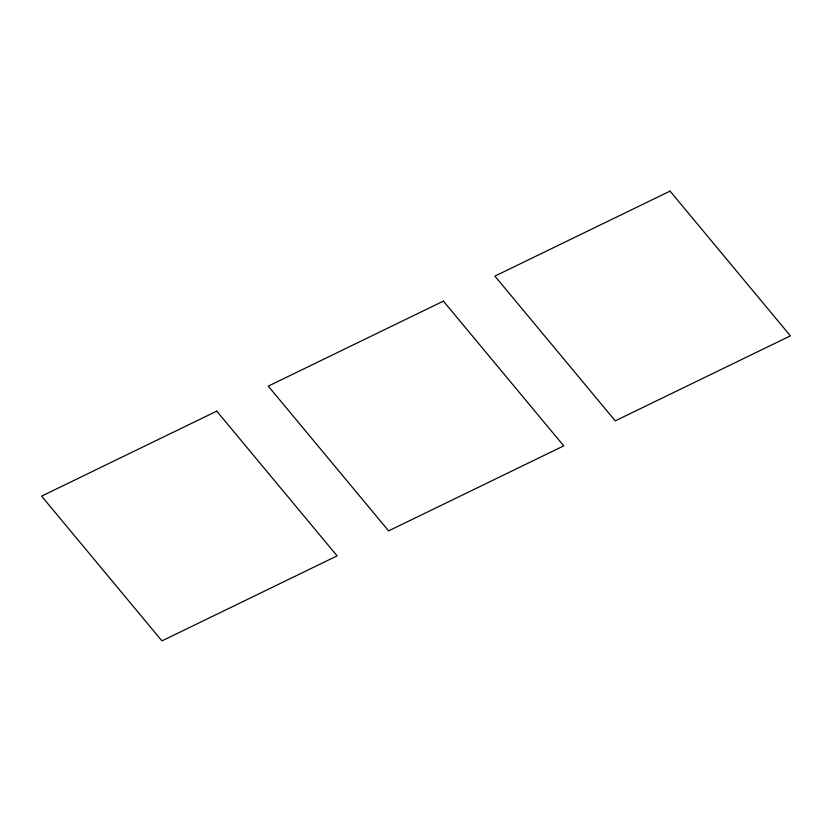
<?xml version="1.0" encoding="UTF-8"?>
<svg xmlns="http://www.w3.org/2000/svg" width="832" height="832" viewBox="0 0 832 832"><rect width="100%" height="100%" fill="white"/><g stroke="black" fill="none" stroke-linecap="round" stroke-linejoin="round"><path stroke-width="1.25" d="M216.746 411.133L41.6 496.142L161.949 640.89L337.095 555.88L216.746 411.133M443.394 301.122L268.258 386.131L388.606 530.878L563.742 445.869L443.394 301.122M670.051 191.11L494.905 276.12L615.254 420.867L790.4 335.858L670.051 191.11"/></g></svg>
